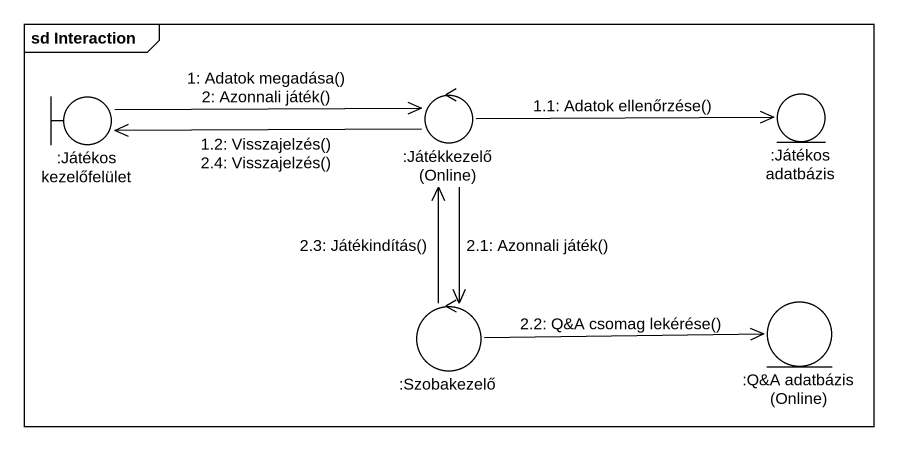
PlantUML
@startuml
mainframe sd Interaction
boundary ":Játékos kezelőfelület" as Játékos_kezelőfelület
control ":Játékkezelő (Online)" as Játékkezelő_Online
entity ":Játékos adatbázis" as Játékos_adatbázis
control ":Szobakezelő" as Szobakezelő
entity ":Q&A adatbázis (Online)" as Q_A_adatbázis_Online
Játékos_kezelőfelület -right-> Játékkezelő_Online : 1: Adatok megadása()\n2: Azonnali játék()
Játékkezelő_Online -right-> Játékos_adatbázis : 1.1: Adatok ellenőrzése()
Játékkezelő_Online -left-> Játékos_kezelőfelület : 1.2: Visszajelzés()\n2.4: Visszajelzés()
Játékkezelő_Online --> Szobakezelő : 2.1: Azonnali játék()
Szobakezelő -right-> Q_A_adatbázis_Online : 2.2: Q&A csomag lekérése()
Szobakezelő -up-> Játékkezelő_Online : 2.3: Játékindítás()
@enduml
